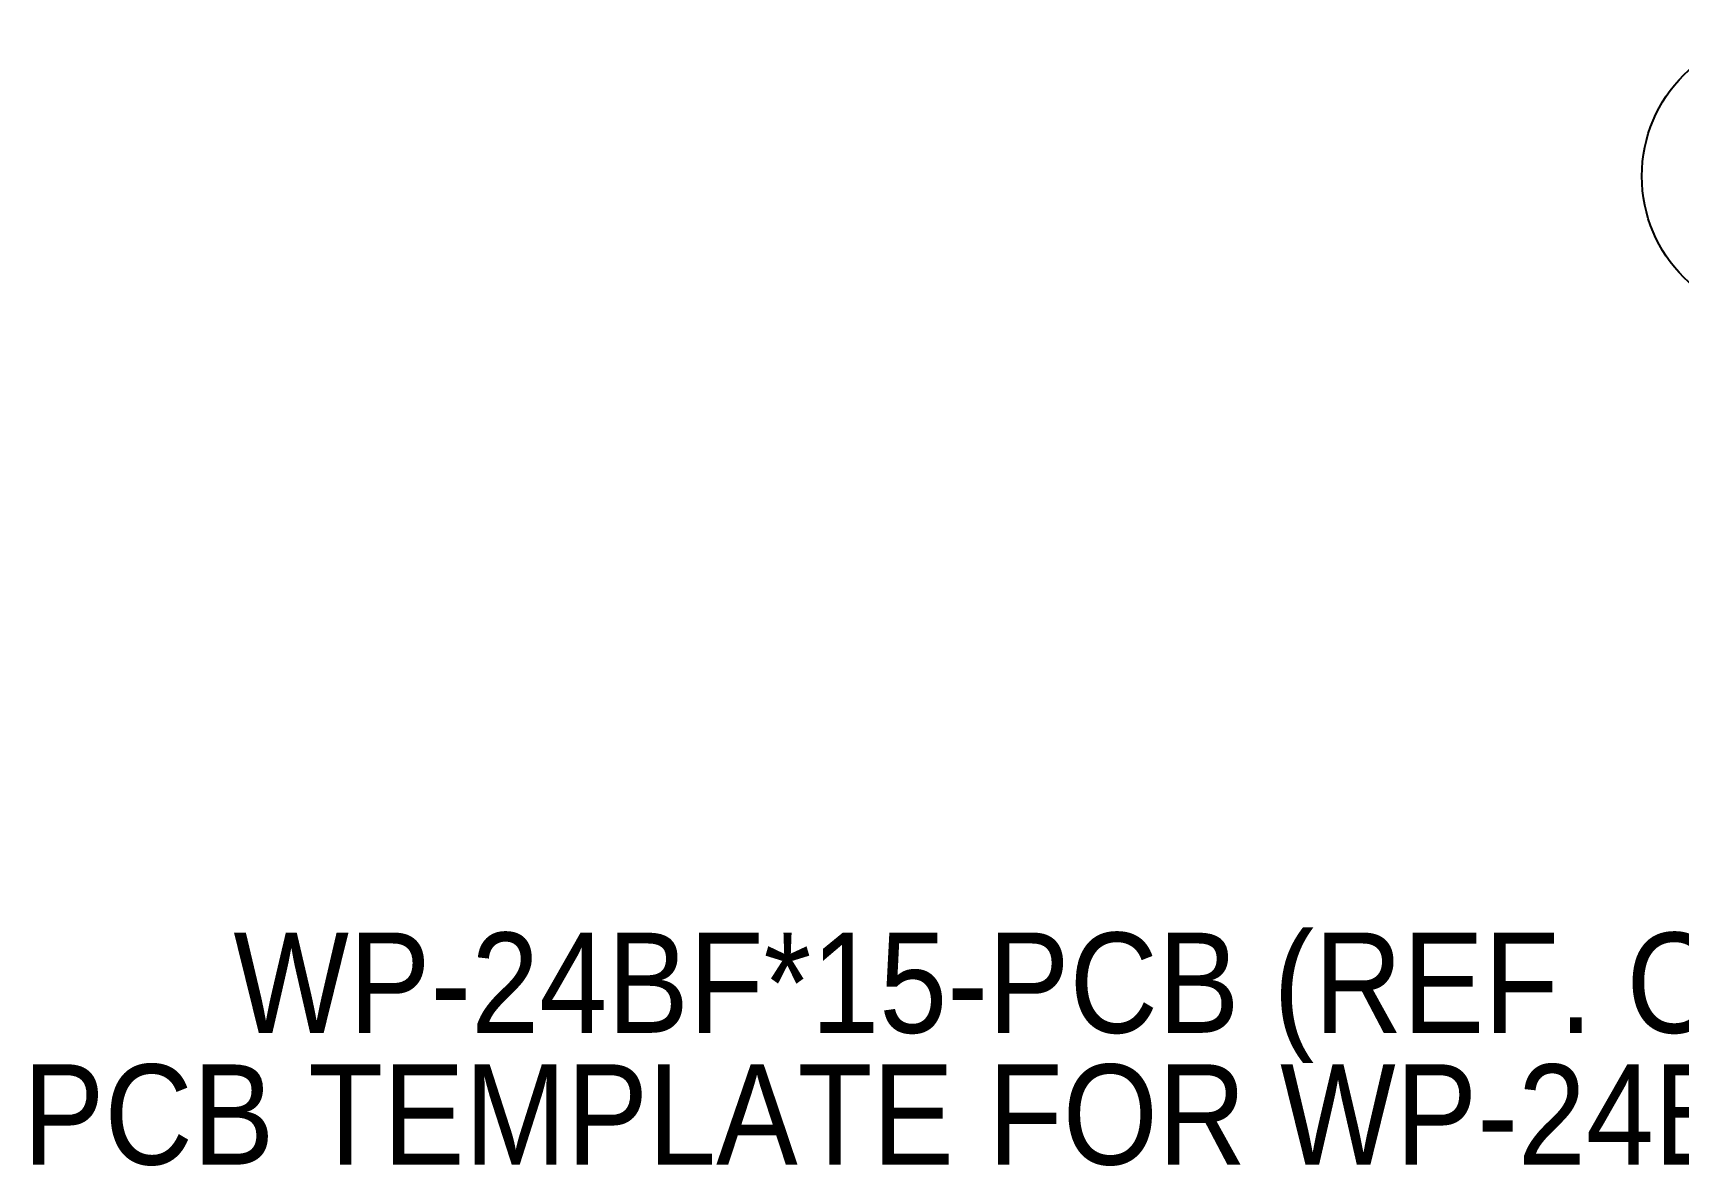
# Model space of a CAD drawing. Header units: inches. Extents: x 0.3 to 21.8, y 0.2 to 16.9.
# Drawn here: x 12.659 to 14.711, y 5.353 to 6.766 of the extents above; entities that cross this region are included whole.
import ezdxf

# ---------------------------------------------------------------- set-up
doc = ezdxf.new("R2010")
doc.units = ezdxf.units.IN
doc.header["$MEASUREMENT"] = 0
doc.linetypes.add('SLD-Solid', pattern=[0])
doc.layers.add('SLD-0', color=7, linetype='SLD-Solid')
doc.styles.add('SLDTEXTSTYLE1', font='GOTHIC.TTF', dxfattribs={"width": 0.913})

# ---------------------------------------------------------------- blocks, each defined once
blk = doc.blocks.new('SW_NOTE_6')
at = {"layer": 'SLD-0', "color": 0}
blk.add_circle((-0.1755, 0.0333), 0.1786, dxfattribs=at)
at = {"layer": 'SLD-0', "color": 0, "insert": (-0.1796, 0.0975), "char_height": 0.125, "attachment_point": 2, "style": 'SLDTEXTSTYLE1'}
blk.add_mtext('3.1', dxfattribs=at)
blk = doc.blocks.new('SW_NOTE_8')
at = {"layer": 'SLD-0', "color": 0, "char_height": 0.125, "attachment_point": 3, "style": 'SLDTEXTSTYLE1'}
for s, insert in [('WP-24BF*15-PCB (REF. ONLY): ', (-0.0143, 0.2244)), ('PCB TEMPLATE FOR WP-24BF*15', (-0.065, 0.0601))]:
    blk.add_mtext(s, dxfattribs=dict(at, insert=insert))

msp = doc.modelspace()

# ---------------------------------------------------------------- block references
at = {"layer": 'SLD-0'}
for name, p in [('SW_NOTE_6', (15.0201, 6.5537)), ('SW_NOTE_8', (15.1703, 5.4194))]:
    msp.add_blockref(name, p, dxfattribs=at)

doc.saveas('drawing.dxf')
